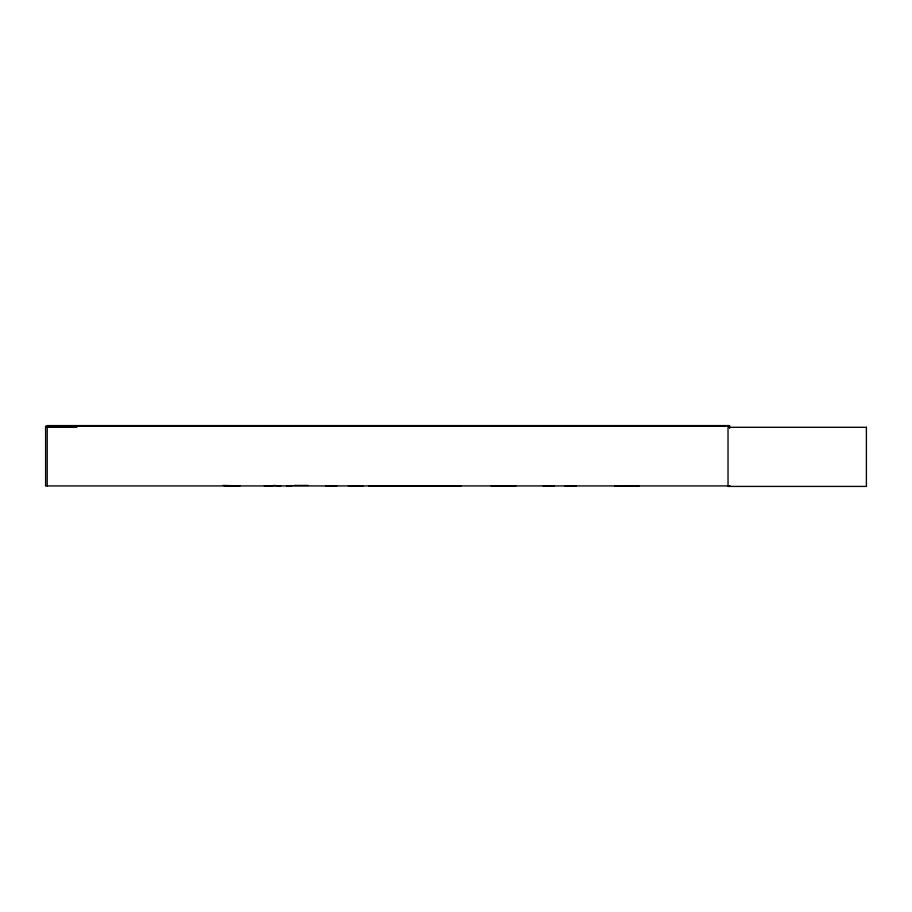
<?xml version="1.0" encoding="UTF-8"?>
<svg xmlns="http://www.w3.org/2000/svg" width="912" height="912" viewBox="0 0 912 912"><rect width="100%" height="100%" fill="white"/><g stroke="black" fill="none" stroke-linecap="round" stroke-linejoin="round"><path stroke-width="1.37" d="M634.615 485.663L615.098 485.686M639.061 485.902L614.631 485.8M564.779 485.845L576.247 485.902M408.975 485.891L369.052 485.708M460.549 485.902L436.7 485.686M267.604 485.902L272.859 485.857M286.573 485.902L291.817 485.857M491.203 485.902L515.987 485.902M264.366 485.902L267.011 485.857M385.115 485.8L383.975 485.902M409.123 485.708L368.995 485.708M433.781 485.708L409.522 485.902L461.005 485.879M368.756 485.879L369.907 485.925M372.028 485.902L372.712 485.879L371.811 485.708M371.594 485.902L371.959 485.902M224.819 485.902L225.424 485.857M227.863 485.8L227.122 485.857M728.027 426.2L45.6 426.2L45.6 485.925L730.193 485.925M45.6 427.306L76.882 427.306M228.764 485.686L239.845 485.686M325.732 485.674L336.813 485.674M543.21 485.686L554.291 485.686M239.833 485.891L223.246 485.423M280.725 485.902L273.406 485.423M325.744 485.891L336.802 485.891M348.338 485.8L363.079 485.8M543.221 485.891L554.279 485.891M729.634 428.389L729.634 425.585L47.207 425.585L47.207 485.925M308.062 485.423L294.337 485.423M866.4 427.306L728.027 427.306L728.027 486.415L866.4 486.415L866.4 427.306"/></g></svg>
